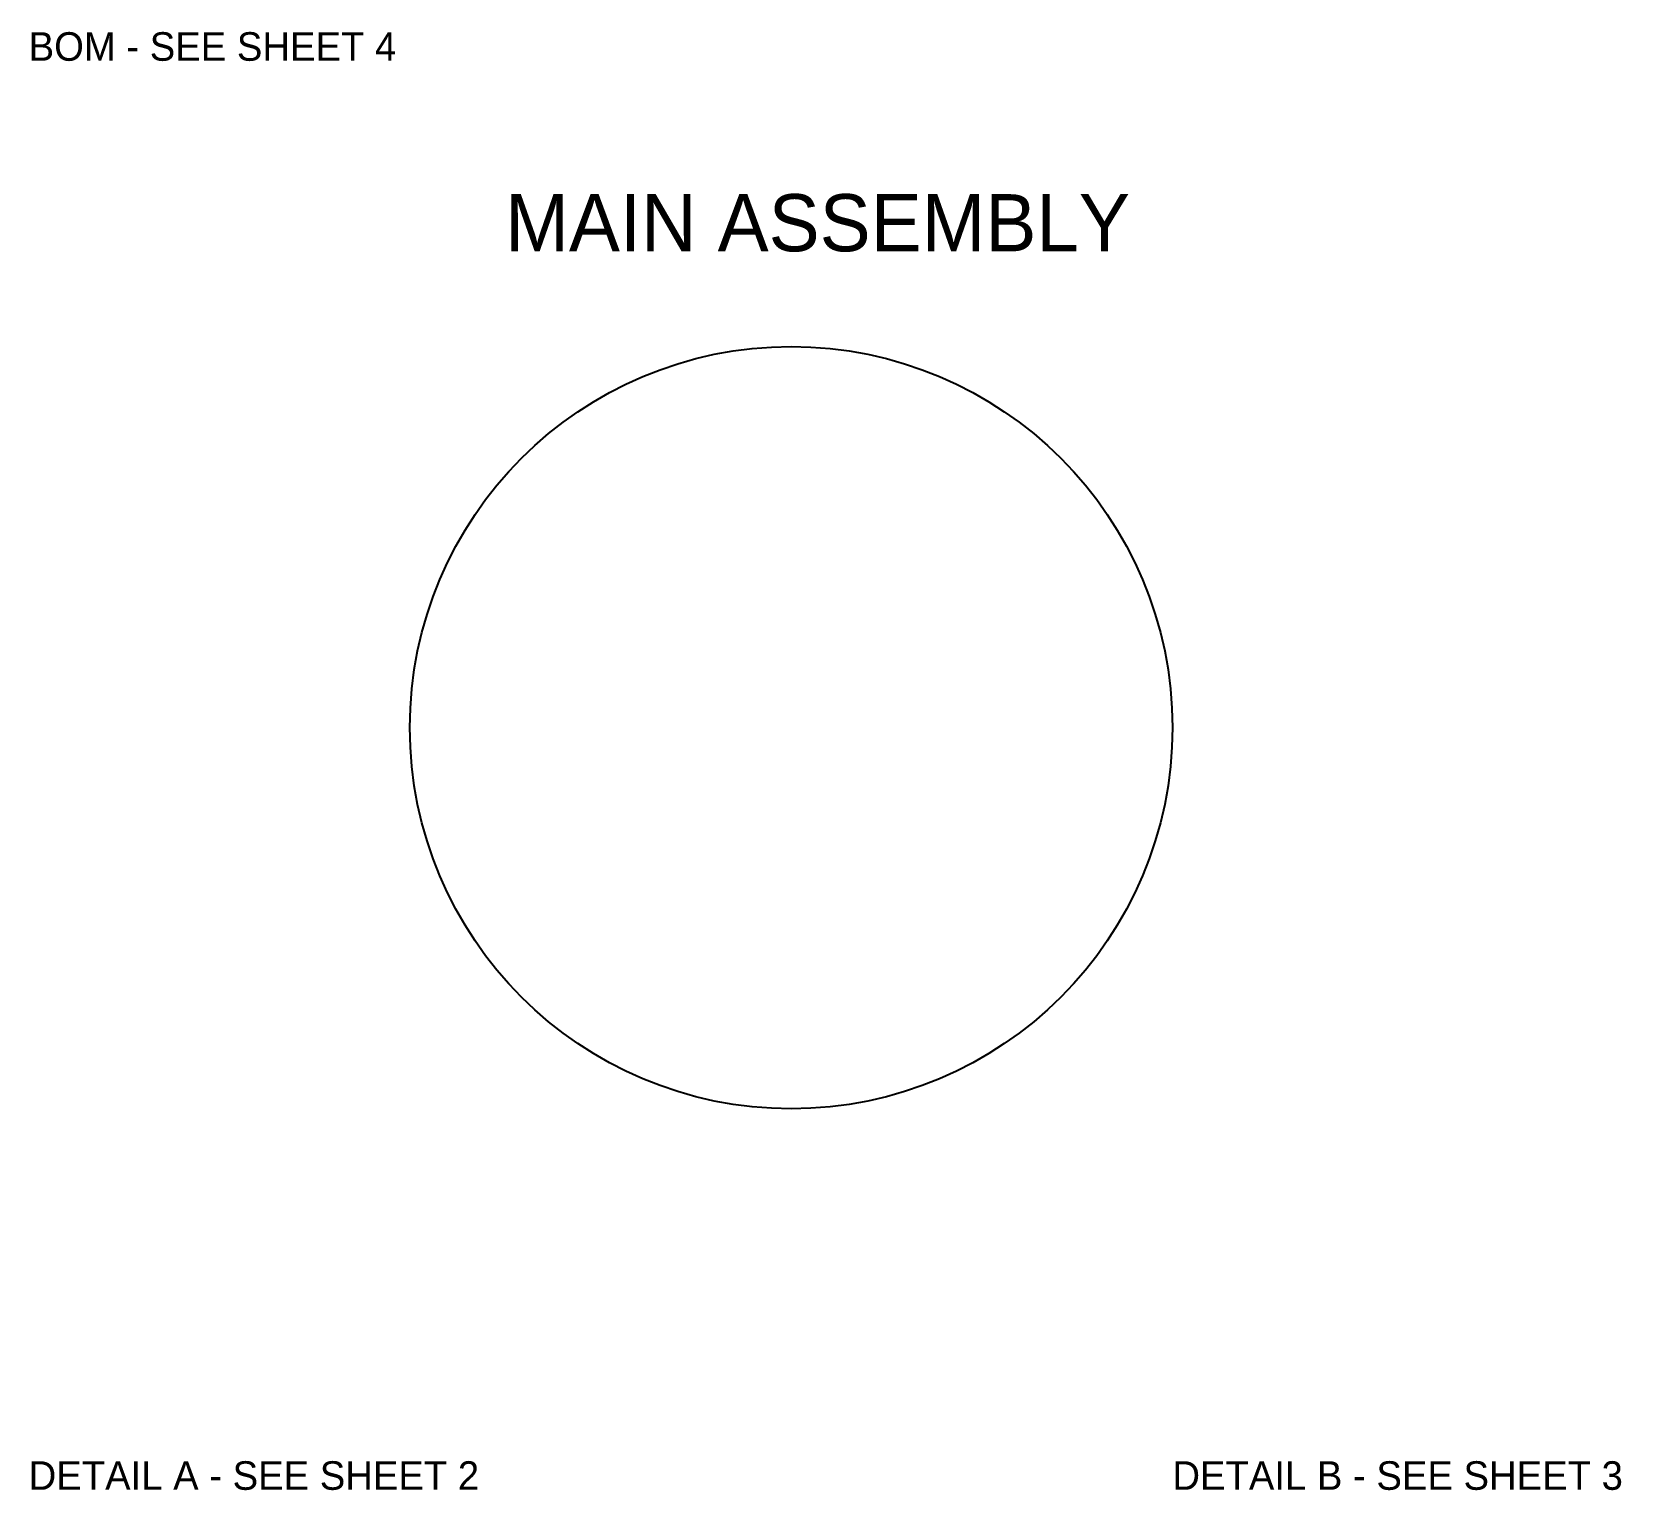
# Model space of a CAD drawing. Header units: metres. Extents: x 10.2 to 93.5, y 10 to 86.5.
import ezdxf

# ---------------------------------------------------------------- set-up
doc = ezdxf.new("R2010")
doc.units = ezdxf.units.M

msp = doc.modelspace()

# ---------------------------------------------------------------- linework, layer by layer
msp.add_circle((50, 50), 20)

# ---------------------------------------------------------------- texts
at = {"color": 1}
for s, p in [('BOM - SEE SHEET 4', (10, 85)), ('DETAIL A - SEE SHEET 2', (10, 10)), ('DETAIL B - SEE SHEET 3', (70, 10))]:
    msp.add_text(s, height=1.5, dxfattribs=at).set_placement(p)
msp.add_text('MAIN ASSEMBLY', height=3).set_placement((35, 75))

doc.saveas('drawing.dxf')
